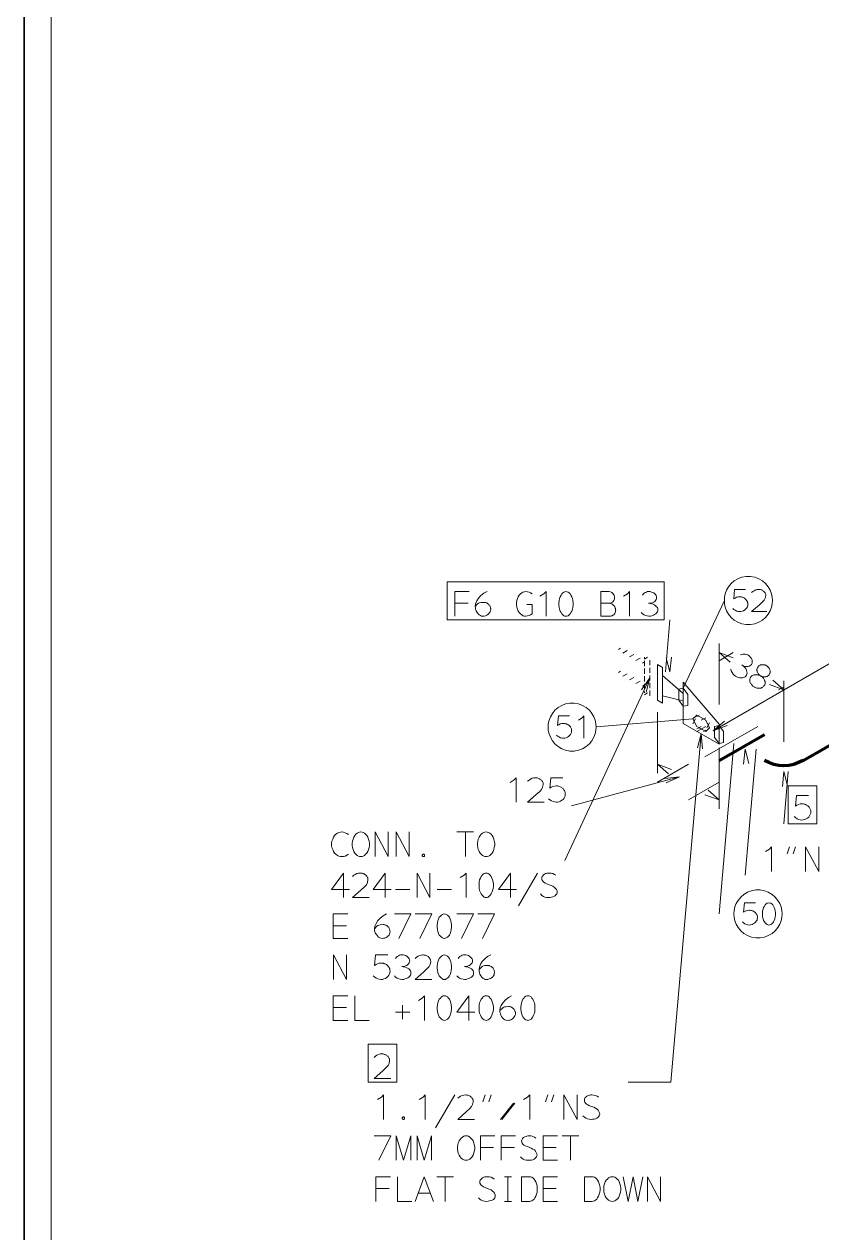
# Model space of a CAD drawing. Header units: millimetres. Extents: x 8 to 586, y 8 to 412.
# Drawn here: x 8 to 97.1, y 143.7 to 278.7 of the extents above; entities that cross this region are included whole.
import ezdxf

# ---------------------------------------------------------------- set-up
doc = ezdxf.new("R2010")
doc.units = ezdxf.units.MM
for name, color, linetype in [('BORDER', 7, 'Continuous'), ('SOURCE_PIPE', 7, 'Continuous'), ('SOURCE_TRACE', 8, 'Continuous')]:
    doc.layers.add(name, color=color, linetype=linetype)

msp = doc.modelspace()

# ---------------------------------------------------------------- linework, layer by layer
at = {"layer": 'BORDER', "lineweight": 35}
msp.add_lwpolyline([(8, 8), (586, 8), (586, 412), (8, 412)], close=True, dxfattribs=at)
at = {"layer": 'BORDER', "lineweight": 18}
msp.add_lwpolyline([(11, 11), (583, 11), (583, 409), (11, 409)], close=True, dxfattribs=at)
at = {"layer": 'SOURCE_PIPE', "lineweight": 70}
for p, q in [((85.58, 196.44), (90.66, 199.37)), ((94.97, 196.44), (100.05, 199.37))]:
    msp.add_line(p, q, dxfattribs=at)
msp.add_lwpolyline([(94.97, 196.44), (94.46, 196.21), (93.93, 196.02), (93.38, 195.91), (92.83, 195.87), (92.25, 195.91), (91.7, 196.02), (91.15, 196.21), (90.66, 196.44)], dxfattribs=at)
at = {"layer": 'SOURCE_TRACE', "lineweight": 13}
for p, q in [((66.27, 212.59), (66.27, 215.32)), ((75.59, 212.59), (75.59, 215.32)), ((56.09, 214.02), (57.57, 214.02)), ((72.39, 214.02), (73.4, 214.02)), ((81.59, 204.53), (86.18, 214.34)), ((79.59, 206.34), (80.1, 212.16)), ((84.92, 199.77), (106.19, 212.08)), ((89.21, 213.08), (90.91, 213.08)), ((85.58, 202.69), (85.58, 209.52)), ((74.36, 208.86), (74.59, 209)), ((74.85, 208.45), (75.32, 208.73)), ((75.57, 208.02), (76.06, 208.3)), ((77.27, 207.85), (77.27, 208)), ((77.27, 207.79), (77.61, 208)), ((85.58, 207.6), (87.17, 208.51)), ((76.29, 207.62), (76.78, 207.9)), ((77.02, 207.34), (77.27, 207.47)), ((77.27, 207), (77.27, 207.58)), ((77.27, 206.15), (77.27, 206.72)), ((77.85, 207.09), (77.85, 207.66)), ((77.85, 206.23), (77.85, 206.81)), ((68.37, 185.29), (77.85, 205.68)), ((74.36, 206.3), (74.59, 206.42)), ((74.85, 205.87), (75.32, 206.15)), ((75.57, 205.46), (76.06, 205.74)), ((76.29, 205.04), (76.78, 205.32)), ((77.27, 205.29), (77.27, 205.87)), ((77.85, 205.68), (77.85, 205.96)), ((77.85, 205.4), (77.85, 205.68)), ((92.83, 198.53), (92.83, 205.36)), ((77.02, 204.76), (77.27, 204.91)), ((77.27, 204.44), (77.27, 205.02)), ((77.27, 204.01), (77.27, 204.16)), ((77.27, 203.8), (77.61, 204.01)), ((77.85, 204.55), (77.85, 205.12)), ((77.85, 203.69), (77.85, 204.27)), ((81.1, 203.18), (81.1, 204.42)), ((92.23, 204.36), (92.83, 204.68)), ((70.49, 198.94), (70.49, 201.43)), ((78.7, 195.04), (78.7, 201.86)), ((82.88, 201.31), (83.09, 201.52)), ((83.09, 201.37), (83.35, 201.52)), ((83.6, 200.94), (84.09, 201.22)), ((71.88, 200.2), (82.67, 201.09)), ((82.67, 200.56), (82.95, 201.09)), ((83.07, 200.26), (83.09, 200.3)), ((83.09, 199.69), (84.09, 200.26)), ((83.09, 199.98), (83.58, 200.26)), ((83.84, 199.69), (84.09, 199.83)), ((84.01, 196.87), (89.91, 200.26)), ((84.09, 200.9), (84.09, 200.94)), ((84.09, 199.69), (84.31, 199.9)), ((84.22, 200.11), (84.5, 200.65)), ((85.09, 199.02), (85.09, 200.26)), ((85.58, 179.32), (87.24, 198.36)), ((85.58, 191.05), (85.58, 197.87)), ((88.49, 183.63), (89.74, 197.7)), ((78.7, 194.03), (82.18, 196.04)), ((62.93, 191.79), (62.93, 194.52)), ((69.11, 191.37), (81.18, 194.61)), ((92.83, 189.39), (93.31, 195.21)), ((82.18, 192.05), (85.58, 194.03)), ((64.2, 191.79), (66.07, 191.79)), ((56.32, 188.47), (58.17, 188.47)), ((57.26, 185.72), (57.26, 188.47)), ((91.44, 184.05), (91.44, 186.8)), ((93.19, 186.02), (93.44, 186.8)), ((93.87, 186.02), (94.12, 186.8)), ((57.36, 181.15), (57.36, 183.88)), ((63.18, 180.21), (65.31, 183.88)), ((44.66, 181.15), (46.53, 181.15)), ((49.46, 182.05), (51.05, 182.05)), ((54.11, 182.05), (55.71, 182.05)), ((42.51, 178), (44, 178)), ((51.65, 172), (53.52, 172)), ((52.69, 167.42), (52.69, 170.17)), ((42.51, 168.85), (44, 168.85)), ((50.24, 167.55), (50.24, 169.13)), ((49.46, 168.34), (51.05, 168.34)), ((47.08, 160.94), (48.93, 160.94)), ((48.12, 156.35), (48.12, 159.1)), ((52.77, 156.35), (52.77, 159.1)), ((53.94, 155.43), (56.07, 159.1)), ((59.19, 158.31), (59.47, 159.1)), ((59.87, 158.31), (60.12, 159.1)), ((61.19, 156.35), (62.65, 158.19)), ((61.34, 156.35), (62.78, 158.19)), ((64.44, 156.35), (64.44, 159.1)), ((66.2, 158.31), (66.46, 159.1)), ((66.86, 158.31), (67.12, 159.1)), ((56.41, 156.35), (58.28, 156.35)), ((68.05, 154.54), (69.92, 154.54)), ((69.01, 151.79), (69.01, 154.54)), ((58.94, 153.22), (60.4, 153.22)), ((61.25, 153.22), (62.74, 153.22)), ((65.93, 153.22), (67.39, 153.22)), ((54.07, 149.95), (55.94, 149.95)), ((55, 147.2), (55, 149.95)), ((61.61, 149.95), (62.4, 149.95)), ((61.99, 147.2), (61.99, 149.95)), ((47.27, 148.65), (48.74, 148.65)), ((65.93, 148.65), (67.39, 148.65)), ((51.99, 148.12), (53.33, 148.12)), ((61.61, 147.2), (62.4, 147.2))]:
    msp.add_line(p, q, dxfattribs=at)
for points in [[(55.24, 212.16), (79.44, 212.16), (79.44, 216.4), (55.24, 216.4)], [(81.1, 203.18), (81.59, 202.52), (82.1, 202.61), (82.1, 203.84), (81.59, 204.53), (81.1, 204.42), (81.1, 203.18)], [(84.09, 199.69), (84.5, 200.11), (84.09, 200.94), (83.09, 201.52), (82.67, 201.09), (83.09, 200.26), (84.09, 199.69)], [(85.09, 199.02), (85.58, 198.36), (86.09, 198.45), (86.09, 199.69), (85.58, 200.37), (85.09, 200.26), (85.09, 199.02)], [(93.31, 189.39), (96.48, 189.39), (96.48, 193.61), (93.31, 193.61)], [(46.42, 160.51), (49.59, 160.51), (49.59, 164.78), (46.42, 164.78)]]:
    msp.add_lwpolyline(points, close=True, dxfattribs=at)
for points in [[(91.53, 214.34), (91.51, 214.7), (91.42, 215.08), (91.27, 215.47), (91.06, 215.85), (90.76, 216.21), (90.42, 216.51), (90.02, 216.75), (89.57, 216.92), (89.09, 217), (88.6, 217), (88.13, 216.92), (87.68, 216.75), (87.28, 216.51), (86.92, 216.21), (86.64, 215.85), (86.43, 215.47), (86.26, 215.08), (86.2, 214.7), (86.18, 214.34), (86.2, 213.95), (86.26, 213.57), (86.43, 213.18), (86.64, 212.8), (86.92, 212.44), (87.28, 212.14), (87.68, 211.91), (88.13, 211.73), (88.6, 211.65), (89.09, 211.65), (89.57, 211.73), (90.02, 211.91), (90.42, 212.14), (90.76, 212.44), (91.06, 212.8), (91.27, 213.18), (91.42, 213.57), (91.51, 213.95), (91.53, 214.34)], [(57.7, 215.32), (56.09, 215.32), (56.09, 212.59)], [(59.68, 215.32), (59.32, 215.13), (59, 214.87), (58.72, 214.57), (58.53, 214.27), (58.4, 213.95), (58.36, 213.67), (58.38, 213.5), (58.4, 213.33), (58.47, 213.16), (58.57, 212.99), (58.68, 212.84), (58.81, 212.72), (58.94, 212.65), (59.06, 212.59), (59.19, 212.59), (59.34, 212.59), (59.49, 212.63), (59.64, 212.67), (59.78, 212.76), (59.89, 212.86), (59.98, 212.97), (60.04, 213.1), (60.08, 213.23), (60.1, 213.35), (60.1, 213.42), (60.08, 213.48), (60.06, 213.55), (60.04, 213.61), (60.02, 213.7), (59.98, 213.76), (59.93, 213.82), (59.89, 213.87), (59.83, 213.93), (59.78, 213.97), (59.7, 214.02), (59.64, 214.06), (59.57, 214.08), (59.51, 214.1), (59.44, 214.12), (59.38, 214.12), (59.32, 214.12), (59.02, 214.12), (58.85, 214.08), (58.72, 214.04), (58.59, 213.91), (58.36, 213.67)], [(64.71, 215.06), (64.54, 215.17), (64.37, 215.25), (64.18, 215.3), (63.99, 215.32), (63.86, 215.3), (63.69, 215.25), (63.55, 215.19), (63.4, 215.08), (63.27, 214.93), (63.16, 214.74), (63.06, 214.55), (62.99, 214.31), (62.95, 214.08), (62.95, 213.82), (62.99, 213.59), (63.06, 213.35), (63.16, 213.14), (63.27, 212.97), (63.4, 212.82), (63.55, 212.72), (63.69, 212.63), (63.86, 212.59), (63.99, 212.59), (64.18, 212.61), (64.37, 212.65), (64.54, 212.74), (64.71, 212.84)], [(65.59, 214.81), (66.03, 215.08), (66.27, 215.32)], [(68.5, 212.59), (68.6, 212.59), (68.73, 212.63), (68.84, 212.72), (68.94, 212.82), (69.05, 212.97), (69.13, 213.14), (69.22, 213.35), (69.26, 213.59), (69.28, 213.82), (69.28, 214.08), (69.26, 214.31), (69.22, 214.55), (69.13, 214.74), (69.05, 214.93), (68.94, 215.08), (68.84, 215.19), (68.73, 215.25), (68.6, 215.3), (68.5, 215.32), (68.37, 215.3), (68.26, 215.25), (68.14, 215.19), (68.03, 215.08), (67.94, 214.93), (67.84, 214.74), (67.77, 214.55), (67.73, 214.31), (67.69, 214.08), (67.69, 213.82), (67.73, 213.59), (67.77, 213.35), (67.84, 213.14), (67.94, 212.97), (68.03, 212.82), (68.14, 212.72), (68.26, 212.63), (68.37, 212.59), (68.5, 212.59)], [(73.28, 215.32), (72.39, 215.32), (72.39, 212.59), (73.4, 212.59)], [(73.4, 214.02), (73.55, 214.06), (73.7, 214.14), (73.83, 214.31), (73.89, 214.51), (73.92, 214.7), (73.87, 214.91), (73.74, 215.1), (73.62, 215.23), (73.45, 215.3), (73.28, 215.32)], [(74.91, 214.81), (75.36, 215.08), (75.59, 215.32)], [(77.02, 214.93), (77.1, 215.02), (77.21, 215.13), (77.34, 215.21), (77.48, 215.27), (77.61, 215.32), (77.74, 215.32), (77.89, 215.32), (78.04, 215.27), (78.19, 215.23), (78.29, 215.17), (78.42, 215.08), (78.5, 214.98), (78.57, 214.87), (78.59, 214.74), (78.61, 214.63), (78.59, 214.53), (78.57, 214.42), (78.5, 214.31), (78.4, 214.23), (78.29, 214.14), (78.16, 214.08), (78.02, 214.04), (77.87, 214.02), (77.72, 214.02), (77.89, 214), (78.06, 213.97), (78.23, 213.91), (78.38, 213.85), (78.5, 213.74), (78.61, 213.63), (78.7, 213.53), (78.74, 213.42), (78.76, 213.29), (78.74, 213.18), (78.7, 213.06), (78.61, 212.95), (78.53, 212.84), (78.38, 212.76), (78.25, 212.67), (78.08, 212.63), (77.91, 212.59), (77.74, 212.59), (77.57, 212.61), (77.38, 212.65), (77.21, 212.74), (77.04, 212.84), (76.89, 212.97)], [(87.11, 213.44), (87.24, 213.31), (87.39, 213.23), (87.56, 213.14), (87.73, 213.1), (87.9, 213.08), (88.02, 213.08), (88.17, 213.14), (88.32, 213.18), (88.47, 213.27), (88.58, 213.4), (88.68, 213.5), (88.75, 213.63), (88.79, 213.78), (88.79, 213.91), (88.79, 213.97), (88.79, 214.06), (88.77, 214.12), (88.75, 214.19), (88.7, 214.27), (88.66, 214.34), (88.62, 214.4), (88.55, 214.46), (88.49, 214.53), (88.43, 214.57), (88.36, 214.61), (88.28, 214.66), (88.21, 214.68), (88.13, 214.7), (88.04, 214.72), (87.96, 214.74), (87.9, 214.74), (87.71, 214.72), (87.53, 214.68), (87.39, 214.59), (87.22, 214.51)], [(87.22, 214.51), (87.32, 215.57), (88.55, 215.57)], [(89.21, 215.21), (89.34, 215.34), (89.51, 215.42), (89.68, 215.51), (89.83, 215.55), (90, 215.57), (90.06, 215.57), (90.13, 215.55), (90.21, 215.55), (90.28, 215.53), (90.34, 215.51), (90.42, 215.47), (90.47, 215.42), (90.53, 215.38), (90.59, 215.34), (90.64, 215.27), (90.68, 215.23), (90.72, 215.17), (90.74, 215.13), (90.76, 215.06), (90.79, 215), (90.79, 214.93), (90.79, 214.89), (90.74, 214.59), (90.62, 214.38), (90.45, 214.17), (90.11, 213.85), (89.21, 213.08)], [(64.71, 212.84), (64.71, 213.89), (64.12, 213.89)], [(73.4, 212.59), (73.4, 212.59), (73.4, 212.59), (73.4, 212.59), (73.4, 212.59), (73.4, 212.59), (73.4, 212.59), (73.4, 212.59), (73.4, 212.59), (73.4, 212.59), (73.4, 212.59), (73.4, 212.59), (73.4, 212.59), (73.4, 212.59), (73.4, 212.59), (73.4, 212.59), (73.4, 212.59), (73.4, 212.59), (73.4, 212.59), (73.47, 212.59), (73.51, 212.59), (73.57, 212.61), (73.64, 212.63), (73.68, 212.65), (73.74, 212.67), (73.79, 212.72), (73.83, 212.74), (73.87, 212.78), (73.92, 212.84), (73.94, 212.89), (73.98, 212.95), (74, 212.99), (74.02, 213.06), (74.02, 213.12), (74.02, 213.18), (74.04, 213.25), (74.02, 213.29), (74.02, 213.35), (74.02, 213.42), (74, 213.48), (73.98, 213.55), (73.94, 213.61), (73.92, 213.67), (73.87, 213.72), (73.83, 213.76), (73.79, 213.82), (73.72, 213.85), (73.68, 213.89), (73.64, 213.93), (73.57, 213.95), (73.51, 214), (73.45, 214), (73.4, 214.02)], [(79.69, 207.92), (80.1, 206.34), (80.27, 208)], [(87.17, 207.92), (85.58, 208.51), (86.83, 207.43)], [(87.96, 208.26), (88.09, 208.3), (88.24, 208.34), (88.39, 208.34), (88.53, 208.32), (88.68, 208.3), (88.79, 208.24), (88.92, 208.17), (89.02, 208.07), (89.11, 207.94), (89.19, 207.83), (89.26, 207.68), (89.28, 207.55), (89.28, 207.43), (89.26, 207.32), (89.19, 207.19), (89.15, 207.13), (89.04, 207.06), (88.94, 207), (88.81, 206.96), (88.68, 206.96), (88.53, 206.96), (88.39, 207), (88.24, 207.06), (88.13, 207.13), (88.26, 207.02), (88.39, 206.92), (88.49, 206.79), (88.6, 206.64), (88.66, 206.49), (88.7, 206.36), (88.72, 206.21), (88.7, 206.08), (88.66, 206), (88.58, 205.89), (88.49, 205.81), (88.36, 205.74), (88.21, 205.7), (88.07, 205.7), (87.9, 205.7), (87.73, 205.74), (87.58, 205.78), (87.43, 205.87), (87.28, 205.98), (87.15, 206.1), (87.03, 206.27), (86.94, 206.45), (86.88, 206.64)], [(79.27, 204.85), (79.27, 206.85), (78.7, 207.17), (78.7, 203.18), (79.27, 202.86), (79.27, 204.85)], [(89.51, 204.65), (89.57, 204.63), (89.66, 204.59), (89.72, 204.57), (89.81, 204.55), (89.87, 204.53), (89.96, 204.53), (90.04, 204.53), (90.13, 204.53), (90.19, 204.55), (90.28, 204.55), (90.34, 204.59), (90.4, 204.61), (90.47, 204.65), (90.51, 204.7), (90.57, 204.74), (90.59, 204.78), (90.64, 204.85), (90.68, 204.89), (90.7, 204.95), (90.72, 205.02), (90.72, 205.08), (90.72, 205.17), (90.72, 205.23), (90.7, 205.29), (90.68, 205.38), (90.66, 205.44), (90.62, 205.51), (90.57, 205.57), (90.53, 205.64), (90.49, 205.7), (90.42, 205.76), (90.36, 205.81), (90.3, 205.85), (90.23, 205.89), (90.23, 205.91), (90.23, 205.91), (90.23, 205.91), (90.23, 205.91), (90.23, 205.91), (90.23, 205.91), (90.23, 205.91), (90.23, 205.91), (90.23, 205.91), (90.23, 205.91), (90.23, 205.91), (90.23, 205.91), (90.23, 205.91), (90.23, 205.91), (90.23, 205.91), (90.23, 205.91), (90.23, 205.91), (90.23, 205.91), (90.17, 205.93), (90.11, 205.98), (90.06, 206.02), (90, 206.08), (89.98, 206.13), (89.94, 206.19), (89.89, 206.25), (89.85, 206.32), (89.83, 206.36), (89.83, 206.45), (89.81, 206.51), (89.81, 206.57), (89.81, 206.64), (89.83, 206.68), (89.85, 206.74), (89.87, 206.81), (89.89, 206.85), (89.94, 206.89), (89.96, 206.96), (90, 207), (90.04, 207.04), (90.11, 207.06), (90.17, 207.11), (90.21, 207.13), (90.28, 207.13), (90.34, 207.15), (90.42, 207.15), (90.49, 207.15), (90.55, 207.15), (90.62, 207.15), (90.68, 207.13), (90.74, 207.11), (90.81, 207.09), (90.87, 207.04), (90.87, 207.04), (90.87, 207.04), (90.87, 207.04), (90.87, 207.04), (90.87, 207.04), (90.87, 207.04), (90.87, 207.04), (90.87, 207.04), (90.87, 207.04), (90.87, 207.04), (90.87, 207.04), (90.87, 207.04), (90.87, 207.04), (90.87, 207.04), (90.87, 207.04), (90.87, 207.04), (90.87, 207.04), (90.87, 207.04), (90.87, 207.04), (90.87, 207.04), (90.87, 207.04), (90.87, 207.04), (90.87, 207.04), (90.87, 207.04), (90.87, 207.04), (90.87, 207.04), (90.87, 207.04), (90.87, 207.04), (90.87, 207.04), (90.87, 207.04), (90.87, 207.04), (90.87, 207.04), (90.87, 207.04), (90.89, 207.04), (90.96, 207), (91, 206.96), (91.04, 206.92), (91.08, 206.87), (91.13, 206.81), (91.19, 206.77), (91.21, 206.7), (91.23, 206.64), (91.25, 206.57), (91.27, 206.51), (91.3, 206.45), (91.3, 206.38), (91.27, 206.32), (91.27, 206.25), (91.25, 206.21), (91.23, 206.15), (91.21, 206.08), (91.19, 206.04), (91.15, 206), (91.1, 205.96), (91.04, 205.91), (91, 205.89), (90.96, 205.85), (90.87, 205.83), (90.81, 205.81), (90.74, 205.78), (90.68, 205.78), (90.62, 205.78), (90.55, 205.78), (90.49, 205.81), (90.4, 205.83), (90.34, 205.85), (90.28, 205.87), (90.23, 205.91), (90.21, 205.91), (90.21, 205.91), (90.21, 205.91), (90.21, 205.91), (90.21, 205.91), (90.21, 205.91), (90.21, 205.91), (90.21, 205.91), (90.21, 205.91), (90.21, 205.91), (90.21, 205.91), (90.21, 205.91), (90.21, 205.91), (90.21, 205.91), (90.21, 205.91), (90.21, 205.91), (90.21, 205.91), (90.21, 205.91), (90.13, 205.96), (90.06, 205.98), (90, 206), (89.91, 206.02), (89.83, 206.04), (89.77, 206.04), (89.68, 206.04), (89.6, 206.04), (89.53, 206.04), (89.47, 206.02), (89.38, 206), (89.32, 205.96), (89.26, 205.93), (89.21, 205.89), (89.17, 205.83), (89.13, 205.78), (89.09, 205.74), (89.06, 205.68), (89.04, 205.61), (89.02, 205.55), (89.02, 205.49), (89, 205.42), (89.02, 205.36), (89.02, 205.27), (89.04, 205.21), (89.06, 205.12), (89.11, 205.06), (89.15, 205), (89.21, 204.93), (89.26, 204.87), (89.32, 204.8), (89.36, 204.74), (89.45, 204.7), (89.51, 204.65)], [(77.44, 204.1), (77.85, 205.68), (76.93, 204.36)], [(79.27, 205.93), (81.59, 203.93), (81.59, 203.1), (79.27, 203.69)], [(91.23, 204.93), (92.83, 204.36), (91.57, 205.42)], [(81.1, 203.18), (81.59, 202.52), (82.1, 202.61), (82.1, 203.84), (81.59, 204.53), (81.1, 204.42), (81.1, 203.18)], [(85.58, 199.37), (85.58, 200.52), (81.59, 205.19), (81.59, 200.6), (85.58, 198.28), (85.58, 199.37)], [(66.5, 200.2), (66.52, 199.81), (66.61, 199.43), (66.75, 199.05), (66.97, 198.66), (67.26, 198.3), (67.6, 198), (68.01, 197.77), (68.45, 197.6), (68.92, 197.51), (69.41, 197.51), (69.9, 197.6), (70.35, 197.77), (70.75, 198), (71.11, 198.3), (71.39, 198.66), (71.6, 199.05), (71.75, 199.43), (71.83, 199.81), (71.85, 200.2), (71.83, 200.56), (71.75, 200.94), (71.6, 201.33), (71.39, 201.71), (71.11, 202.07), (70.75, 202.37), (70.35, 202.61), (69.9, 202.78), (69.41, 202.86), (68.92, 202.86), (68.45, 202.78), (68.01, 202.61), (67.6, 202.37), (67.26, 202.07), (66.97, 201.71), (66.75, 201.33), (66.61, 200.94), (66.52, 200.56), (66.5, 200.2)], [(67.56, 200.37), (67.67, 201.43), (68.88, 201.43)], [(69.88, 200.96), (70.28, 201.2), (70.49, 201.43)], [(84.09, 199.69), (84.5, 200.11), (84.09, 200.94), (83.09, 201.52), (82.67, 201.09), (83.09, 200.26), (84.09, 199.69)], [(67.43, 199.3), (67.56, 199.17), (67.71, 199.09), (67.88, 199), (68.05, 198.96), (68.22, 198.94), (68.35, 198.96), (68.52, 199), (68.65, 199.05), (68.79, 199.13), (68.9, 199.26), (69.01, 199.37), (69.07, 199.51), (69.11, 199.64), (69.11, 199.77), (69.11, 199.83), (69.11, 199.92), (69.09, 199.98), (69.07, 200.07), (69.03, 200.13), (69.01, 200.2), (68.94, 200.26), (68.88, 200.33), (68.82, 200.39), (68.75, 200.43), (68.69, 200.47), (68.6, 200.52), (68.54, 200.54), (68.45, 200.56), (68.37, 200.6), (68.28, 200.6), (68.22, 200.6), (68.03, 200.58), (67.86, 200.54), (67.71, 200.45), (67.56, 200.37)], [(86.18, 200.86), (84.92, 199.77), (86.49, 200.37)], [(85.09, 199.02), (85.58, 198.36), (86.09, 198.45), (86.09, 199.69), (85.58, 200.37), (85.09, 200.26), (85.09, 199.02)], [(83.58, 199.43), (80.18, 160.51), (75.44, 160.51)], [(83.75, 197.77), (83.58, 199.43), (83.18, 197.87)], [(88.92, 196.1), (88.49, 197.7), (88.32, 196.04)], [(80.27, 195.44), (78.7, 196.04), (79.93, 194.95)], [(62.25, 194.01), (62.7, 194.29), (62.93, 194.52)], [(64.2, 194.14), (64.37, 194.27), (64.52, 194.38), (64.71, 194.46), (64.91, 194.52), (65.08, 194.52), (65.16, 194.52), (65.22, 194.52), (65.29, 194.5), (65.37, 194.48), (65.46, 194.44), (65.52, 194.42), (65.59, 194.38), (65.67, 194.33), (65.71, 194.27), (65.78, 194.23), (65.82, 194.16), (65.86, 194.1), (65.9, 194.03), (65.93, 193.97), (65.95, 193.91), (65.95, 193.84), (65.95, 193.78), (65.88, 193.46), (65.76, 193.22), (65.56, 192.99), (65.18, 192.65), (64.2, 191.79)], [(66.69, 193.35), (66.8, 194.52), (68.14, 194.52)], [(79.69, 193.95), (81.18, 194.61), (79.52, 194.44)], [(93.23, 193.61), (92.83, 195.21), (92.66, 193.54)], [(66.54, 192.18), (66.69, 192.05), (66.86, 191.94), (67.05, 191.86), (67.22, 191.82), (67.39, 191.79), (67.56, 191.79), (67.73, 191.84), (67.88, 191.9), (68.03, 192.01), (68.16, 192.11), (68.28, 192.26), (68.35, 192.41), (68.39, 192.56), (68.41, 192.69), (68.41, 192.78), (68.39, 192.86), (68.37, 192.95), (68.35, 193.01), (68.31, 193.1), (68.26, 193.18), (68.22, 193.25), (68.16, 193.31), (68.07, 193.37), (68.01, 193.44), (67.94, 193.48), (67.84, 193.52), (67.75, 193.54), (67.67, 193.59), (67.58, 193.61), (67.5, 193.61), (67.39, 193.61), (67.22, 193.59), (67.03, 193.54), (66.84, 193.46), (66.69, 193.35)], [(84.01, 192.63), (85.58, 192.05), (84.35, 193.12)], [(94.1, 191.35), (94.21, 192.54), (95.57, 192.54)], [(93.95, 190.2), (94.12, 190.07), (94.29, 189.94), (94.46, 189.85), (94.63, 189.81), (94.82, 189.79), (94.97, 189.81), (95.14, 189.85), (95.31, 189.92), (95.46, 190), (95.59, 190.13), (95.69, 190.26), (95.76, 190.41), (95.82, 190.56), (95.82, 190.71), (95.82, 190.77), (95.82, 190.88), (95.8, 190.94), (95.76, 191.03), (95.72, 191.09), (95.67, 191.18), (95.63, 191.24), (95.57, 191.3), (95.5, 191.37), (95.42, 191.43), (95.35, 191.48), (95.25, 191.52), (95.16, 191.56), (95.08, 191.58), (94.99, 191.6), (94.91, 191.62), (94.82, 191.62), (94.63, 191.6), (94.44, 191.54), (94.27, 191.48), (94.1, 191.35)], [(44.21, 188.19), (44.04, 188.3), (43.85, 188.38), (43.64, 188.45), (43.45, 188.47), (43.3, 188.45), (43.13, 188.4), (42.98, 188.32), (42.81, 188.21), (42.66, 188.06), (42.53, 187.89), (42.45, 187.68), (42.36, 187.44), (42.32, 187.21), (42.32, 186.95), (42.36, 186.72), (42.45, 186.51), (42.53, 186.29), (42.66, 186.1), (42.81, 185.97), (42.98, 185.84), (43.13, 185.78), (43.3, 185.74), (43.45, 185.72), (43.64, 185.74), (43.85, 185.78), (44.04, 185.89), (44.21, 185.97)], [(45.59, 185.72), (45.72, 185.74), (45.85, 185.78), (46, 185.84), (46.12, 185.97), (46.25, 186.1), (46.36, 186.29), (46.44, 186.51), (46.5, 186.72), (46.55, 186.95), (46.55, 187.21), (46.5, 187.44), (46.44, 187.68), (46.36, 187.89), (46.25, 188.06), (46.12, 188.21), (46, 188.32), (45.85, 188.4), (45.72, 188.45), (45.59, 188.47), (45.44, 188.45), (45.31, 188.4), (45.17, 188.32), (45.04, 188.21), (44.91, 188.06), (44.8, 187.89), (44.72, 187.68), (44.66, 187.44), (44.63, 187.21), (44.63, 186.95), (44.66, 186.72), (44.72, 186.51), (44.8, 186.29), (44.91, 186.1), (45.04, 185.97), (45.17, 185.84), (45.31, 185.78), (45.44, 185.74), (45.59, 185.72)], [(47.18, 185.72), (47.18, 188.47), (48.65, 185.72), (48.65, 188.47)], [(49.52, 185.72), (49.52, 188.47), (50.97, 185.72), (50.97, 188.47)], [(59.57, 185.72), (59.7, 185.74), (59.85, 185.78), (59.98, 185.84), (60.12, 185.97), (60.25, 186.1), (60.36, 186.29), (60.44, 186.51), (60.49, 186.72), (60.53, 186.95), (60.53, 187.21), (60.49, 187.44), (60.44, 187.68), (60.36, 187.89), (60.25, 188.06), (60.12, 188.21), (59.98, 188.32), (59.85, 188.4), (59.7, 188.45), (59.57, 188.47), (59.44, 188.45), (59.32, 188.4), (59.17, 188.32), (59.04, 188.21), (58.91, 188.06), (58.81, 187.89), (58.7, 187.68), (58.66, 187.44), (58.62, 187.21), (58.62, 186.95), (58.66, 186.72), (58.7, 186.51), (58.81, 186.29), (58.91, 186.1), (59.04, 185.97), (59.17, 185.84), (59.32, 185.78), (59.44, 185.74), (59.57, 185.72)], [(90.76, 186.27), (91.21, 186.55), (91.44, 186.8)], [(95.25, 184.05), (95.25, 186.8), (96.71, 184.05), (96.71, 186.8)], [(52.58, 185.72), (52.58, 185.72), (52.58, 185.72), (52.58, 185.72), (52.58, 185.72), (52.58, 185.72), (52.58, 185.72), (52.58, 185.72), (52.58, 185.72), (52.58, 185.72), (52.58, 185.72), (52.58, 185.72), (52.58, 185.72), (52.6, 185.72), (52.62, 185.72), (52.65, 185.74), (52.67, 185.74), (52.67, 185.74), (52.69, 185.76), (52.69, 185.78), (52.71, 185.8), (52.71, 185.8), (52.71, 185.82), (52.71, 185.84), (52.71, 185.87), (52.71, 185.89), (52.71, 185.91), (52.69, 185.93), (52.69, 185.93), (52.67, 185.95), (52.67, 185.97), (52.65, 185.97), (52.62, 185.97), (52.6, 185.97), (52.58, 185.97), (52.56, 185.97), (52.54, 185.97), (52.52, 185.97), (52.52, 185.97), (52.5, 185.95), (52.48, 185.93), (52.48, 185.93), (52.45, 185.91), (52.45, 185.89), (52.45, 185.87), (52.45, 185.84), (52.45, 185.82), (52.45, 185.8), (52.45, 185.8), (52.48, 185.78), (52.48, 185.76), (52.5, 185.74), (52.52, 185.74), (52.52, 185.74), (52.54, 185.72), (52.56, 185.72), (52.58, 185.72), (52.58, 185.72), (52.58, 185.72), (52.58, 185.72), (52.58, 185.72), (52.58, 185.72), (52.58, 185.72), (52.58, 185.72), (52.58, 185.72), (52.58, 185.72), (52.58, 185.72), (52.58, 185.72), (52.58, 185.72)], [(43.64, 181.15), (43.64, 183.88), (42.32, 182.05), (44.32, 182.05)], [(44.66, 183.5), (44.8, 183.63), (44.97, 183.73), (45.15, 183.82), (45.34, 183.86), (45.51, 183.88), (45.59, 183.88), (45.65, 183.86), (45.74, 183.86), (45.83, 183.84), (45.89, 183.8), (45.95, 183.78), (46.04, 183.73), (46.1, 183.69), (46.14, 183.63), (46.21, 183.56), (46.25, 183.52), (46.29, 183.46), (46.33, 183.39), (46.36, 183.33), (46.38, 183.26), (46.38, 183.2), (46.38, 183.14), (46.33, 182.82), (46.21, 182.58), (46, 182.35), (45.61, 182.01), (44.66, 181.15)], [(48.31, 181.15), (48.31, 183.88), (46.97, 182.05), (48.99, 182.05)], [(51.86, 181.15), (51.86, 183.88), (53.3, 181.15), (53.3, 183.88)], [(56.68, 183.37), (57.13, 183.63), (57.36, 183.88)], [(59.57, 181.15), (59.68, 181.15), (59.81, 181.2), (59.91, 181.28), (60.04, 181.39), (60.15, 181.54), (60.23, 181.71), (60.3, 181.92), (60.36, 182.16), (60.38, 182.39), (60.38, 182.65), (60.36, 182.88), (60.3, 183.12), (60.23, 183.31), (60.15, 183.5), (60.04, 183.63), (59.91, 183.75), (59.81, 183.82), (59.68, 183.86), (59.57, 183.88), (59.47, 183.86), (59.36, 183.82), (59.23, 183.75), (59.13, 183.63), (59.02, 183.5), (58.94, 183.31), (58.85, 183.12), (58.81, 182.88), (58.79, 182.65), (58.79, 182.39), (58.81, 182.16), (58.85, 181.92), (58.94, 181.71), (59.02, 181.54), (59.13, 181.39), (59.23, 181.28), (59.36, 181.2), (59.47, 181.15), (59.57, 181.15)], [(62.29, 181.15), (62.29, 183.88), (60.97, 182.05), (62.97, 182.05)], [(65.65, 181.54), (65.8, 181.37), (65.97, 181.26), (66.12, 181.2), (66.31, 181.15), (66.56, 181.15), (66.71, 181.15), (66.86, 181.17), (67.03, 181.22), (67.16, 181.28), (67.29, 181.34), (67.37, 181.45), (67.46, 181.54), (67.5, 181.62), (67.52, 181.73), (67.5, 181.88), (67.43, 182.03), (67.33, 182.16), (67.2, 182.28), (67.03, 182.41), (66.84, 182.5), (66.63, 182.58), (66.37, 182.67), (66.18, 182.75), (66.03, 182.86), (65.93, 182.94), (65.84, 183.05), (65.8, 183.16), (65.78, 183.29), (65.8, 183.39), (65.82, 183.5), (65.9, 183.58), (65.99, 183.69), (66.1, 183.75), (66.22, 183.82), (66.35, 183.86), (66.5, 183.88), (66.63, 183.88), (66.84, 183.86), (67.03, 183.82), (67.22, 183.73), (67.37, 183.63)], [(92.61, 179.32), (92.59, 179.68), (92.51, 180.09), (92.36, 180.47), (92.15, 180.83), (91.85, 181.2), (91.51, 181.49), (91.08, 181.73), (90.64, 181.9), (90.17, 181.99), (89.7, 181.99), (89.21, 181.9), (88.77, 181.73), (88.36, 181.49), (88, 181.2), (87.73, 180.83), (87.49, 180.47), (87.36, 180.09), (87.26, 179.68), (87.24, 179.32), (87.26, 178.94), (87.36, 178.55), (87.49, 178.17), (87.73, 177.78), (88, 177.44), (88.36, 177.12), (88.77, 176.89), (89.21, 176.72), (89.7, 176.63), (90.17, 176.63), (90.64, 176.72), (91.08, 176.89), (91.51, 177.12), (91.85, 177.44), (92.15, 177.78), (92.36, 178.17), (92.51, 178.55), (92.59, 178.94), (92.61, 179.32)], [(88.19, 178.42), (88.32, 178.3), (88.47, 178.21), (88.64, 178.13), (88.79, 178.08), (88.96, 178.06), (89.11, 178.08), (89.26, 178.13), (89.4, 178.19), (89.53, 178.27), (89.66, 178.38), (89.74, 178.49), (89.83, 178.62), (89.85, 178.76), (89.87, 178.89), (89.87, 178.98), (89.87, 179.04), (89.85, 179.11), (89.83, 179.17), (89.79, 179.26), (89.74, 179.32), (89.7, 179.38), (89.64, 179.45), (89.57, 179.51), (89.51, 179.55), (89.45, 179.6), (89.36, 179.64), (89.28, 179.66), (89.21, 179.7), (89.13, 179.7), (89.04, 179.72), (88.96, 179.72), (88.79, 179.7), (88.62, 179.66), (88.45, 179.6), (88.3, 179.49)], [(88.3, 179.49), (88.43, 180.56), (89.64, 180.56)], [(91.15, 178.06), (91.25, 178.08), (91.36, 178.13), (91.47, 178.19), (91.57, 178.3), (91.66, 178.42), (91.74, 178.57), (91.81, 178.76), (91.85, 178.98), (91.87, 179.21), (91.87, 179.43), (91.85, 179.64), (91.81, 179.85), (91.74, 180.04), (91.66, 180.19), (91.57, 180.34), (91.47, 180.45), (91.36, 180.51), (91.25, 180.53), (91.15, 180.56), (91.04, 180.53), (90.96, 180.51), (90.83, 180.45), (90.74, 180.34), (90.64, 180.19), (90.55, 180.04), (90.49, 179.85), (90.45, 179.64), (90.42, 179.43), (90.42, 179.21), (90.45, 178.98), (90.49, 178.76), (90.55, 178.57), (90.64, 178.42), (90.74, 178.3), (90.83, 178.19), (90.96, 178.13), (91.04, 178.08), (91.15, 178.06)], [(44.12, 179.32), (42.51, 179.32), (42.51, 176.57), (44.12, 176.57)], [(48.44, 179.32), (48.08, 179.11), (47.76, 178.85), (47.48, 178.57), (47.29, 178.25), (47.16, 177.95), (47.12, 177.66), (47.12, 177.48), (47.16, 177.31), (47.23, 177.14), (47.33, 177), (47.44, 176.85), (47.57, 176.72), (47.69, 176.63), (47.82, 176.59), (47.95, 176.57), (48.1, 176.59), (48.25, 176.61), (48.4, 176.67), (48.54, 176.76), (48.65, 176.85), (48.74, 176.95), (48.8, 177.08), (48.84, 177.21), (48.86, 177.36), (48.84, 177.42), (48.84, 177.48), (48.82, 177.55), (48.8, 177.61), (48.76, 177.68), (48.74, 177.74), (48.69, 177.81), (48.65, 177.87), (48.59, 177.91), (48.54, 177.98), (48.46, 178), (48.4, 178.04), (48.33, 178.06), (48.27, 178.1), (48.2, 178.13), (48.14, 178.13), (48.08, 178.13), (47.76, 178.1), (47.61, 178.06), (47.48, 178.02), (47.35, 177.91), (47.12, 177.66)], [(49.33, 179.32), (51.18, 179.32), (49.84, 176.57)], [(51.65, 179.32), (53.52, 179.32), (52.18, 176.57)], [(54.92, 176.57), (55.03, 176.59), (55.13, 176.63), (55.26, 176.7), (55.37, 176.82), (55.47, 176.95), (55.56, 177.14), (55.62, 177.36), (55.68, 177.57), (55.71, 177.83), (55.71, 178.06), (55.68, 178.3), (55.62, 178.53), (55.56, 178.74), (55.47, 178.94), (55.37, 179.06), (55.26, 179.17), (55.13, 179.26), (55.03, 179.3), (54.92, 179.32), (54.79, 179.3), (54.69, 179.26), (54.58, 179.17), (54.47, 179.06), (54.35, 178.94), (54.26, 178.74), (54.2, 178.53), (54.15, 178.3), (54.11, 178.06), (54.11, 177.83), (54.15, 177.57), (54.2, 177.36), (54.26, 177.14), (54.35, 176.95), (54.47, 176.82), (54.58, 176.7), (54.69, 176.63), (54.79, 176.59), (54.92, 176.57)], [(56.32, 179.32), (58.17, 179.32), (56.83, 176.57)], [(58.64, 179.32), (60.51, 179.32), (59.17, 176.57)], [(42.53, 172), (42.53, 174.73), (43.98, 172), (43.98, 174.73)], [(47.12, 173.56), (47.23, 174.73), (48.59, 174.73)], [(49.46, 174.35), (49.52, 174.44), (49.65, 174.54), (49.78, 174.63), (49.9, 174.69), (50.03, 174.73), (50.18, 174.73), (50.33, 174.73), (50.46, 174.69), (50.61, 174.65), (50.73, 174.58), (50.84, 174.5), (50.92, 174.39), (50.99, 174.29), (51.03, 174.16), (51.05, 174.05), (51.03, 173.95), (50.99, 173.84), (50.92, 173.73), (50.84, 173.65), (50.71, 173.56), (50.58, 173.5), (50.44, 173.45), (50.29, 173.43), (50.16, 173.43), (50.33, 173.41), (50.48, 173.39), (50.65, 173.33), (50.8, 173.26), (50.95, 173.16), (51.05, 173.05), (51.12, 172.94), (51.18, 172.84), (51.18, 172.71), (51.18, 172.6), (51.14, 172.47), (51.05, 172.37), (50.95, 172.26), (50.82, 172.17), (50.67, 172.09), (50.5, 172.05), (50.35, 172), (50.18, 172), (49.99, 172.03), (49.82, 172.07), (49.63, 172.15), (49.46, 172.26), (49.33, 172.39)], [(51.65, 174.35), (51.8, 174.48), (51.97, 174.58), (52.16, 174.67), (52.33, 174.71), (52.5, 174.73), (52.58, 174.73), (52.67, 174.71), (52.73, 174.71), (52.82, 174.69), (52.88, 174.65), (52.96, 174.63), (53.03, 174.58), (53.09, 174.54), (53.16, 174.48), (53.2, 174.41), (53.26, 174.37), (53.28, 174.31), (53.33, 174.24), (53.35, 174.18), (53.37, 174.12), (53.39, 174.05), (53.39, 173.99), (53.33, 173.67), (53.2, 173.43), (52.99, 173.2), (52.62, 172.86), (51.65, 172)], [(54.92, 172), (55.03, 172), (55.13, 172.05), (55.26, 172.13), (55.37, 172.24), (55.47, 172.39), (55.56, 172.56), (55.62, 172.77), (55.68, 173.01), (55.71, 173.24), (55.71, 173.5), (55.68, 173.73), (55.62, 173.97), (55.56, 174.16), (55.47, 174.35), (55.37, 174.5), (55.26, 174.61), (55.13, 174.67), (55.03, 174.71), (54.92, 174.73), (54.79, 174.71), (54.69, 174.67), (54.58, 174.61), (54.47, 174.5), (54.35, 174.35), (54.26, 174.16), (54.2, 173.97), (54.15, 173.73), (54.11, 173.5), (54.11, 173.24), (54.15, 173.01), (54.2, 172.77), (54.26, 172.56), (54.35, 172.39), (54.47, 172.24), (54.58, 172.13), (54.69, 172.05), (54.79, 172), (54.92, 172)], [(56.45, 174.35), (56.53, 174.44), (56.64, 174.54), (56.77, 174.63), (56.89, 174.69), (57.04, 174.73), (57.17, 174.73), (57.32, 174.73), (57.47, 174.69), (57.6, 174.65), (57.72, 174.58), (57.83, 174.5), (57.92, 174.39), (58, 174.29), (58.04, 174.16), (58.04, 174.05), (58.04, 173.95), (58, 173.84), (57.92, 173.73), (57.83, 173.65), (57.72, 173.56), (57.57, 173.5), (57.43, 173.45), (57.3, 173.43), (57.15, 173.43), (57.32, 173.41), (57.49, 173.39), (57.64, 173.33), (57.81, 173.26), (57.94, 173.16), (58.04, 173.05), (58.13, 172.94), (58.17, 172.84), (58.17, 172.71), (58.17, 172.6), (58.13, 172.47), (58.04, 172.37), (57.94, 172.26), (57.81, 172.17), (57.66, 172.09), (57.51, 172.05), (57.34, 172), (57.17, 172), (57, 172.03), (56.81, 172.07), (56.62, 172.15), (56.47, 172.26), (56.32, 172.39)], [(60.1, 174.73), (59.74, 174.54), (59.42, 174.29), (59.15, 173.99), (58.94, 173.69), (58.83, 173.37), (58.79, 173.09), (58.79, 172.92), (58.83, 172.75), (58.89, 172.58), (58.98, 172.41), (59.1, 172.26), (59.21, 172.13), (59.36, 172.07), (59.47, 172), (59.59, 172), (59.76, 172), (59.91, 172.05), (60.06, 172.09), (60.19, 172.17), (60.32, 172.28), (60.4, 172.39), (60.46, 172.52), (60.49, 172.64), (60.51, 172.77), (60.51, 172.84), (60.49, 172.9), (60.49, 172.96), (60.46, 173.03), (60.42, 173.11), (60.4, 173.18), (60.36, 173.24), (60.32, 173.28), (60.25, 173.35), (60.19, 173.39), (60.12, 173.43), (60.06, 173.48), (60, 173.5), (59.93, 173.52), (59.87, 173.54), (59.78, 173.54), (59.72, 173.54), (59.42, 173.54), (59.27, 173.5), (59.15, 173.45), (59.02, 173.33), (58.79, 173.09)], [(46.97, 172.39), (47.14, 172.26), (47.31, 172.15), (47.48, 172.07), (47.65, 172.03), (47.84, 172), (47.99, 172), (48.16, 172.05), (48.33, 172.11), (48.48, 172.22), (48.61, 172.32), (48.71, 172.47), (48.8, 172.62), (48.84, 172.75), (48.86, 172.9), (48.84, 172.99), (48.84, 173.07), (48.82, 173.16), (48.8, 173.22), (48.76, 173.31), (48.69, 173.39), (48.65, 173.45), (48.59, 173.52), (48.52, 173.58), (48.44, 173.65), (48.37, 173.69), (48.29, 173.73), (48.2, 173.75), (48.12, 173.8), (48.03, 173.82), (47.93, 173.82), (47.84, 173.82), (47.65, 173.8), (47.46, 173.75), (47.29, 173.67), (47.12, 173.56)], [(44.12, 170.17), (42.51, 170.17), (42.51, 167.42), (44.12, 167.42)], [(44.91, 170.17), (44.91, 167.42), (46.53, 167.42)], [(52.01, 169.64), (52.45, 169.91), (52.69, 170.17)], [(54.92, 167.42), (55.03, 167.44), (55.13, 167.48), (55.26, 167.55), (55.37, 167.68), (55.47, 167.82), (55.56, 167.99), (55.62, 168.21), (55.68, 168.42), (55.71, 168.68), (55.71, 168.91), (55.68, 169.15), (55.62, 169.38), (55.56, 169.59), (55.47, 169.79), (55.37, 169.91), (55.26, 170.04), (55.13, 170.11), (55.03, 170.15), (54.92, 170.17), (54.79, 170.15), (54.69, 170.11), (54.58, 170.04), (54.47, 169.91), (54.35, 169.79), (54.26, 169.59), (54.2, 169.38), (54.15, 169.15), (54.11, 168.91), (54.11, 168.68), (54.15, 168.42), (54.2, 168.21), (54.26, 167.99), (54.35, 167.82), (54.47, 167.68), (54.58, 167.55), (54.69, 167.48), (54.79, 167.44), (54.92, 167.42)], [(57.64, 167.42), (57.64, 170.17), (56.32, 168.34), (58.32, 168.34)], [(59.57, 167.42), (59.68, 167.44), (59.81, 167.48), (59.91, 167.55), (60.04, 167.68), (60.15, 167.82), (60.23, 167.99), (60.3, 168.21), (60.36, 168.42), (60.38, 168.68), (60.38, 168.91), (60.36, 169.15), (60.3, 169.38), (60.23, 169.59), (60.15, 169.79), (60.04, 169.91), (59.91, 170.04), (59.81, 170.11), (59.68, 170.15), (59.57, 170.17), (59.47, 170.15), (59.36, 170.11), (59.23, 170.04), (59.13, 169.91), (59.02, 169.79), (58.94, 169.59), (58.85, 169.38), (58.81, 169.15), (58.79, 168.91), (58.79, 168.68), (58.81, 168.42), (58.85, 168.21), (58.94, 167.99), (59.02, 167.82), (59.13, 167.68), (59.23, 167.55), (59.36, 167.48), (59.47, 167.44), (59.57, 167.42)], [(62.42, 170.17), (62.08, 169.96), (61.74, 169.7), (61.48, 169.42), (61.27, 169.1), (61.15, 168.81), (61.12, 168.51), (61.12, 168.34), (61.17, 168.17), (61.23, 167.99), (61.31, 167.85), (61.42, 167.7), (61.55, 167.57), (61.68, 167.48), (61.82, 167.44), (61.93, 167.42), (62.1, 167.44), (62.25, 167.46), (62.4, 167.53), (62.53, 167.61), (62.63, 167.7), (62.72, 167.82), (62.78, 167.93), (62.84, 168.06), (62.84, 168.21), (62.84, 168.27), (62.84, 168.34), (62.8, 168.4), (62.78, 168.46), (62.76, 168.53), (62.72, 168.59), (62.7, 168.66), (62.63, 168.72), (62.59, 168.76), (62.53, 168.83), (62.46, 168.85), (62.4, 168.89), (62.33, 168.93), (62.25, 168.95), (62.19, 168.98), (62.12, 168.98), (62.06, 168.98), (61.76, 168.95), (61.61, 168.93), (61.48, 168.87), (61.36, 168.76), (61.12, 168.51)], [(64.25, 167.42), (64.35, 167.44), (64.46, 167.48), (64.59, 167.55), (64.69, 167.68), (64.8, 167.82), (64.88, 167.99), (64.97, 168.21), (65.01, 168.42), (65.03, 168.68), (65.03, 168.91), (65.01, 169.15), (64.97, 169.38), (64.88, 169.59), (64.8, 169.79), (64.69, 169.91), (64.59, 170.04), (64.46, 170.11), (64.35, 170.15), (64.25, 170.17), (64.14, 170.15), (64.01, 170.11), (63.91, 170.04), (63.78, 169.91), (63.69, 169.79), (63.61, 169.59), (63.52, 169.38), (63.48, 169.15), (63.44, 168.91), (63.44, 168.68), (63.48, 168.42), (63.52, 168.21), (63.61, 167.99), (63.69, 167.82), (63.78, 167.68), (63.91, 167.55), (64.01, 167.48), (64.14, 167.44), (64.25, 167.42)], [(47.08, 163.28), (47.21, 163.41), (47.38, 163.52), (47.57, 163.6), (47.76, 163.67), (47.93, 163.69), (47.99, 163.69), (48.08, 163.67), (48.16, 163.65), (48.23, 163.62), (48.31, 163.6), (48.37, 163.56), (48.44, 163.52), (48.5, 163.47), (48.59, 163.43), (48.63, 163.37), (48.67, 163.3), (48.71, 163.24), (48.74, 163.18), (48.78, 163.11), (48.8, 163.05), (48.8, 162.98), (48.8, 162.92), (48.74, 162.6), (48.63, 162.39), (48.42, 162.15), (48.06, 161.79), (47.08, 160.94)], [(47.44, 158.59), (47.89, 158.85), (48.12, 159.1)], [(52.11, 158.59), (52.54, 158.85), (52.77, 159.1)], [(56.41, 158.72), (56.56, 158.85), (56.72, 158.95), (56.89, 159.04), (57.09, 159.08), (57.26, 159.1), (57.34, 159.1), (57.41, 159.08), (57.49, 159.08), (57.55, 159.06), (57.64, 159.02), (57.72, 159), (57.79, 158.95), (57.85, 158.89), (57.89, 158.85), (57.96, 158.78), (58, 158.74), (58.04, 158.68), (58.09, 158.59), (58.11, 158.55), (58.13, 158.48), (58.13, 158.42), (58.13, 158.33), (58.06, 158.01), (57.94, 157.8), (57.74, 157.57), (57.36, 157.2), (56.41, 156.35)], [(63.76, 158.59), (64.2, 158.85), (64.44, 159.1)], [(68.26, 156.35), (68.26, 159.1), (69.73, 156.35), (69.73, 159.1)], [(70.39, 156.76), (70.56, 156.59), (70.71, 156.48), (70.88, 156.42), (71.07, 156.37), (71.32, 156.35), (71.47, 156.37), (71.62, 156.39), (71.79, 156.44), (71.92, 156.5), (72.04, 156.56), (72.13, 156.65), (72.19, 156.76), (72.24, 156.84), (72.26, 156.95), (72.24, 157.1), (72.17, 157.25), (72.09, 157.38), (71.96, 157.5), (71.79, 157.63), (71.6, 157.72), (71.36, 157.8), (71.13, 157.89), (70.94, 157.97), (70.79, 158.06), (70.66, 158.16), (70.6, 158.27), (70.54, 158.38), (70.54, 158.51), (70.54, 158.61), (70.58, 158.72), (70.64, 158.8), (70.73, 158.89), (70.83, 158.97), (70.96, 159.04), (71.11, 159.08), (71.24, 159.1), (71.39, 159.1), (71.58, 159.08), (71.79, 159.04), (71.96, 158.95), (72.13, 158.85)], [(50.35, 156.35), (50.35, 156.35), (50.35, 156.35), (50.35, 156.35), (50.35, 156.35), (50.35, 156.35), (50.35, 156.35), (50.35, 156.35), (50.35, 156.35), (50.35, 156.35), (50.35, 156.35), (50.35, 156.35), (50.35, 156.35), (50.35, 156.35), (50.37, 156.35), (50.39, 156.37), (50.41, 156.37), (50.44, 156.39), (50.44, 156.39), (50.46, 156.44), (50.46, 156.44), (50.46, 156.46), (50.48, 156.48), (50.48, 156.5), (50.48, 156.52), (50.46, 156.52), (50.46, 156.54), (50.46, 156.56), (50.44, 156.59), (50.44, 156.59), (50.41, 156.61), (50.39, 156.61), (50.37, 156.61), (50.35, 156.63), (50.35, 156.63), (50.33, 156.63), (50.29, 156.61), (50.29, 156.61), (50.27, 156.61), (50.24, 156.59), (50.22, 156.59), (50.22, 156.56), (50.2, 156.54), (50.2, 156.52), (50.2, 156.52), (50.2, 156.5), (50.2, 156.48), (50.2, 156.46), (50.2, 156.44), (50.22, 156.44), (50.22, 156.39), (50.24, 156.39), (50.27, 156.37), (50.29, 156.37), (50.29, 156.35), (50.33, 156.35), (50.35, 156.35), (50.35, 156.35), (50.35, 156.35), (50.35, 156.35), (50.35, 156.35), (50.35, 156.35), (50.35, 156.35), (50.35, 156.35), (50.35, 156.35), (50.35, 156.35), (50.35, 156.35), (50.35, 156.35), (50.35, 156.35)], [(47.08, 154.54), (48.93, 154.54), (47.61, 151.79)], [(49.52, 151.79), (49.52, 154.54), (50.35, 151.79), (51.16, 154.54), (51.16, 151.79)], [(51.86, 151.79), (51.86, 154.54), (52.67, 151.79), (53.47, 154.54), (53.47, 151.79)], [(57.34, 151.79), (57.47, 151.81), (57.6, 151.85), (57.74, 151.92), (57.87, 152.04), (58, 152.17), (58.11, 152.36), (58.19, 152.58), (58.25, 152.79), (58.3, 153.02), (58.3, 153.28), (58.25, 153.51), (58.19, 153.75), (58.11, 153.96), (58, 154.13), (57.87, 154.28), (57.74, 154.39), (57.6, 154.47), (57.47, 154.52), (57.34, 154.54), (57.21, 154.52), (57.07, 154.47), (56.92, 154.39), (56.79, 154.28), (56.66, 154.13), (56.56, 153.96), (56.47, 153.75), (56.41, 153.51), (56.39, 153.28), (56.39, 153.02), (56.41, 152.79), (56.47, 152.58), (56.56, 152.36), (56.66, 152.17), (56.79, 152.04), (56.92, 151.92), (57.07, 151.85), (57.21, 151.81), (57.34, 151.79)], [(60.55, 154.54), (58.94, 154.54), (58.94, 151.79)], [(62.87, 154.54), (61.25, 154.54), (61.25, 151.79)], [(63.4, 152.17), (63.55, 152.02), (63.72, 151.92), (63.86, 151.83), (64.06, 151.81), (64.31, 151.79), (64.48, 151.79), (64.63, 151.81), (64.78, 151.85), (64.93, 151.92), (65.03, 152), (65.14, 152.09), (65.2, 152.17), (65.25, 152.28), (65.27, 152.38), (65.25, 152.53), (65.18, 152.66), (65.08, 152.81), (64.97, 152.94), (64.8, 153.05), (64.59, 153.15), (64.37, 153.24), (64.14, 153.32), (63.93, 153.41), (63.78, 153.49), (63.67, 153.58), (63.61, 153.69), (63.55, 153.81), (63.52, 153.94), (63.55, 154.05), (63.59, 154.13), (63.65, 154.24), (63.74, 154.33), (63.84, 154.39), (63.97, 154.45), (64.12, 154.5), (64.25, 154.52), (64.4, 154.54), (64.59, 154.52), (64.78, 154.45), (64.97, 154.37), (65.14, 154.26)], [(67.54, 154.54), (65.93, 154.54), (65.93, 151.79), (67.54, 151.79)], [(48.88, 149.95), (47.27, 149.95), (47.27, 147.2)], [(49.67, 149.95), (49.67, 147.2), (51.29, 147.2)], [(51.65, 147.2), (52.67, 149.95), (53.69, 147.2)], [(58.72, 147.61), (58.89, 147.44), (59.04, 147.33), (59.21, 147.27), (59.4, 147.22), (59.66, 147.2), (59.81, 147.22), (59.95, 147.25), (60.12, 147.29), (60.25, 147.35), (60.38, 147.42), (60.46, 147.5), (60.55, 147.61), (60.59, 147.69), (60.59, 147.8), (60.57, 147.95), (60.51, 148.1), (60.42, 148.23), (60.3, 148.35), (60.12, 148.48), (59.93, 148.57), (59.7, 148.65), (59.47, 148.74), (59.27, 148.82), (59.13, 148.93), (59.02, 149.02), (58.94, 149.12), (58.89, 149.23), (58.87, 149.36), (58.87, 149.46), (58.91, 149.57), (58.98, 149.65), (59.08, 149.76), (59.17, 149.83), (59.32, 149.89), (59.44, 149.93), (59.59, 149.95), (59.72, 149.95), (59.91, 149.93), (60.12, 149.89), (60.32, 149.8), (60.46, 149.7)], [(64.42, 149.95), (63.52, 149.95), (63.52, 147.2), (64.42, 147.2)], [(64.42, 147.2), (64.54, 147.22), (64.67, 147.27), (64.8, 147.35), (64.93, 147.46), (65.03, 147.61), (65.14, 147.78), (65.2, 147.99), (65.27, 148.23), (65.29, 148.46), (65.29, 148.72), (65.27, 148.95), (65.2, 149.16), (65.14, 149.38), (65.03, 149.57), (64.93, 149.7), (64.8, 149.83), (64.67, 149.89), (64.54, 149.93), (64.42, 149.95)], [(67.54, 149.95), (65.93, 149.95), (65.93, 147.2), (67.54, 147.2)], [(71.41, 149.95), (70.54, 149.95), (70.54, 147.2), (71.41, 147.2)], [(71.41, 147.2), (71.54, 147.22), (71.66, 147.27), (71.79, 147.35), (71.92, 147.46), (72.02, 147.61), (72.13, 147.78), (72.21, 147.99), (72.26, 148.23), (72.3, 148.46), (72.3, 148.72), (72.26, 148.95), (72.21, 149.16), (72.13, 149.38), (72.02, 149.57), (71.92, 149.7), (71.79, 149.83), (71.66, 149.89), (71.54, 149.93), (71.41, 149.95)], [(73.66, 147.2), (73.79, 147.22), (73.94, 147.27), (74.06, 147.35), (74.19, 147.46), (74.34, 147.61), (74.42, 147.78), (74.51, 147.99), (74.59, 148.23), (74.62, 148.46), (74.62, 148.72), (74.59, 148.95), (74.51, 149.16), (74.42, 149.38), (74.34, 149.57), (74.19, 149.7), (74.06, 149.83), (73.94, 149.89), (73.79, 149.93), (73.66, 149.95), (73.51, 149.93), (73.38, 149.89), (73.24, 149.83), (73.11, 149.7), (72.98, 149.57), (72.87, 149.38), (72.79, 149.16), (72.72, 148.95), (72.7, 148.72), (72.7, 148.46), (72.72, 148.23), (72.79, 147.99), (72.87, 147.78), (72.98, 147.61), (73.11, 147.46), (73.24, 147.35), (73.38, 147.27), (73.51, 147.22), (73.66, 147.2)], [(74.89, 149.95), (75.44, 147.2), (75.98, 149.95), (76.53, 147.2), (77.06, 149.95)], [(77.59, 147.2), (77.59, 149.95), (79.04, 147.2), (79.04, 149.95)]]:
    msp.add_lwpolyline(points, dxfattribs=at)

doc.saveas('drawing.dxf')
